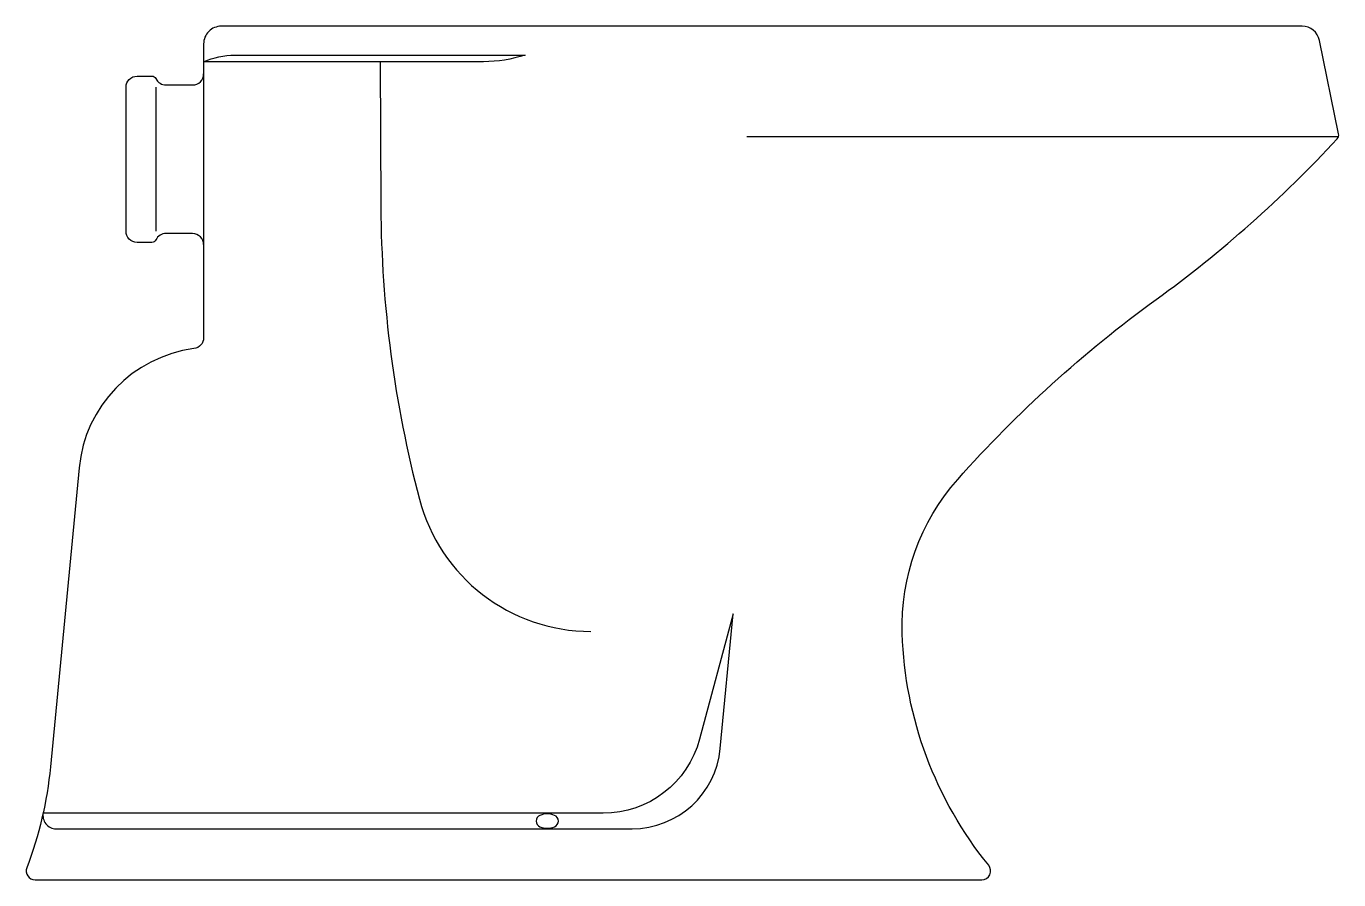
# Model space of a CAD drawing. Header units: millimetres. Extents: x 302.93 to 303.515, y 223.783 to 224.163.
import ezdxf

# ---------------------------------------------------------------- set-up
doc = ezdxf.new("R2010")
doc.units = ezdxf.units.MM

msp = doc.modelspace()

# ---------------------------------------------------------------- linework, layer by layer
for points in [[(303.00935, 224.14764), (303.00935, 224.02478, -0.375993), (303.00507, 224.01989, 0.348922), (302.95392, 223.96684), (302.94113, 223.83363, -0.067011), (302.93064, 223.78874, 0.525115), (302.93433, 223.78339), (303.35584, 223.78339, 0.631291), (303.35891, 223.78982, -0.163623), (303.3204, 223.89299, -0.191566), (303.34512, 223.96163, -0.055061), (303.43343, 224.04172, 0.049812), (303.51412, 224.11337, 0.24137), (303.51472, 224.11554), (303.50619, 224.15713, 0.356146), (303.49846, 224.16344), (303.01725, 224.16344, 0.414214), (303.00935, 224.15554)], [(303.00935, 224.14764, -0.104644), (303.02335, 224.1506), (303.15249, 224.1506, -0.079557), (303.13399, 224.14764)], [(303.16562, 223.81206, 0.204656), (303.1591, 223.81206, 0.660329), (303.1591, 223.80698, 0.204656), (303.16562, 223.80698, 0.660329)]]:
    msp.add_lwpolyline(points, format="xyb", close=True)
at = {"ltscale": 0.1625}
msp.add_lwpolyline([(303.00935, 224.0662, 0.414214), (303.00441, 224.07114), (302.99258, 224.07114, 0.289689), (302.98812, 224.06832, -0.289689), (302.98633, 224.06719), (302.97974, 224.06719, -0.414214), (302.97481, 224.07213), (302.97481, 224.13629, -0.414212), (302.97974, 224.14123), (302.98633, 224.14123, -0.289689), (302.98812, 224.1401, 0.289689), (302.99258, 224.13728), (303.00441, 224.13728, 0.414213), (303.00935, 224.14221)], format="xyb", dxfattribs=at)
at = {"ltscale": 0.3275}
msp.add_lwpolyline([(303.08793, 224.14764), (303.08827, 224.08299, 0.062965), (303.10543, 223.95286, 0.340841), (303.18181, 223.89395)], format="xyb", dxfattribs=at)
at = {"ltscale": 0.162498}
msp.add_lwpolyline([(302.98812, 224.13629), (302.98812, 224.07213)], dxfattribs=at)
msp.add_lwpolyline([(303.2512, 224.1143), (303.51468, 224.1143)])
at = {"ltscale": 0.293226}
msp.add_lwpolyline([(302.93794, 223.81325, 0.478747), (302.94369, 223.80609), (303.20011, 223.80609, 0.386452), (303.23942, 223.8418), (303.24518, 223.90184), (303.2302, 223.84593, -0.339454), (303.18729, 223.813), (302.93789, 223.813)], format="xyb", dxfattribs=at)

doc.saveas('drawing.dxf')
